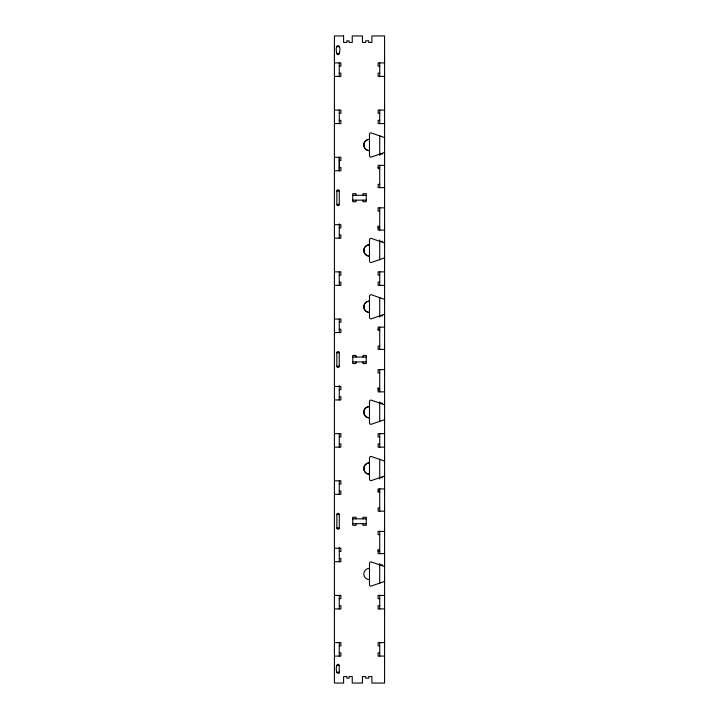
<?xml version="1.0" encoding="UTF-8"?>
<svg xmlns="http://www.w3.org/2000/svg" width="719" height="719" viewBox="0 0 719 719"><rect width="100%" height="100%" fill="white"/><g stroke="black" fill="none" stroke-linecap="round" stroke-linejoin="round"><path stroke-width="1.08" d="M339.278 170.763L339.278 157.281M339.278 672.463C336.15 676.3 335.647 666.899 336.852 665.524A1.213 1.213 0 0 1 338.065 664.311A1.213 1.213 0 0 1 339.278 665.524L339.278 673.074M336.447 46.735L339.278 46.735M336.447 53.476L339.278 53.476C342.235 42.933 333.886 42.933 336.852 53.476A1.213 1.213 0 0 0 338.065 54.689A1.213 1.213 0 0 0 339.278 53.476M334.425 62.913L340.896 62.913L340.896 66.148L339.278 66.148M384.575 62.913L378.104 62.913L378.104 66.148L379.722 66.148M339.278 73.158L340.896 73.158L340.896 76.394L334.425 76.394M379.722 73.158L378.104 73.158L378.104 76.394L384.575 76.394M334.425 110.097L340.896 110.097L340.896 113.332L339.278 113.332M384.575 110.097L378.104 110.097L378.104 113.332L379.722 113.332M339.278 120.343L340.896 120.343L340.896 123.578L334.425 123.578M379.722 120.343L378.104 120.343L378.104 123.578L384.575 123.578M379.722 154.046L382.634 154.046M334.425 157.281L340.896 157.281L340.896 160.517L339.278 160.517M384.575 165.37L378.104 165.37L378.104 168.606L379.722 168.606M339.278 167.527L340.896 167.527L340.896 170.763L334.425 170.763M378.104 167.527L379.722 167.527M379.722 184.379L378.104 184.379L378.104 187.614L384.575 187.614M336.852 190.984L339.278 190.984L339.278 204.466A1.213 1.213 0 0 1 338.065 205.679A1.213 1.213 0 0 1 336.852 204.466L336.852 190.984A1.213 1.213 0 0 1 338.065 189.771A1.213 1.213 0 0 1 339.278 190.984M352.759 195.298L366.241 195.298M352.759 200.152L366.241 200.152M336.852 204.466L339.278 204.466M384.575 207.836L378.104 207.836L378.104 211.071L379.722 211.071M334.425 224.688L340.896 224.688L340.896 227.923L339.278 227.923M378.104 226.845L379.722 226.845M378.104 227.923L379.722 227.923M384.575 230.08L378.104 230.08L378.104 225.766M339.278 234.933L340.896 234.933L340.896 238.169L334.425 238.169M379.722 241.404L382.634 241.404M334.425 271.872L340.896 271.872L340.896 275.107L339.278 275.107M384.575 271.872L378.104 271.872L378.104 275.107L379.722 275.107M339.278 282.118L340.896 282.118L340.896 285.353L334.425 285.353M379.722 282.118L378.104 282.118L378.104 285.353L384.575 285.353M379.722 315.821L382.634 315.821M334.425 319.056L340.896 319.056L340.896 322.292L339.278 322.292M384.575 327.145L378.104 327.145L378.104 330.381L379.722 330.381M339.278 329.302L340.896 329.302L340.896 332.538L334.425 332.538M378.104 329.302L379.722 329.302M379.722 346.154L378.104 346.154L378.104 349.389L384.575 349.389M336.852 352.759L339.278 352.759L339.278 366.241A1.213 1.213 0 0 1 338.065 367.454A1.213 1.213 0 0 1 336.852 366.241L336.852 352.759A1.213 1.213 0 0 1 338.065 351.546A1.213 1.213 0 0 1 339.278 352.759M352.759 357.073L366.241 357.073M352.759 361.927L366.241 361.927M336.852 366.241L339.278 366.241M384.575 369.611L378.104 369.611L378.104 372.846L379.722 372.846M334.425 386.463L340.896 386.463L340.896 389.698L339.278 389.698M378.104 388.62L379.722 388.62M378.104 389.698L379.722 389.698M384.575 391.855L378.104 391.855L378.104 387.541M339.278 396.708L340.896 396.708L340.896 399.944L334.425 399.944M379.722 403.179L382.634 403.179M334.425 433.647L340.896 433.647L340.896 436.882L339.278 436.882M384.575 433.647L378.104 433.647L378.104 436.882L379.722 436.882M339.278 443.893L340.896 443.893L340.896 447.128L334.425 447.128M379.722 443.893L378.104 443.893L378.104 447.128L384.575 447.128M379.722 477.596L382.634 477.596M334.425 480.831L340.896 480.831L340.896 484.067L339.278 484.067M384.575 488.92L378.104 488.92L378.104 492.156L379.722 492.156M339.278 491.077L340.896 491.077L340.896 494.312L334.425 494.312M378.104 491.077L379.722 491.077M379.722 507.929L378.104 507.929L378.104 511.164L384.575 511.164M336.852 514.534L339.278 514.534L339.278 528.016A1.213 1.213 0 0 1 338.065 529.229A1.213 1.213 0 0 1 336.852 528.016L336.852 514.534A1.213 1.213 0 0 1 338.065 513.321A1.213 1.213 0 0 1 339.278 514.534M352.759 518.848L366.241 518.848M352.759 523.702L366.241 523.702M336.852 528.016L339.278 528.016M384.575 531.386L378.104 531.386L378.104 534.621L379.722 534.621M334.425 548.238L340.896 548.238L340.896 551.473L339.278 551.473M378.104 550.394L379.722 550.394M378.104 551.473L379.722 551.473M384.575 553.63L378.104 553.63L378.104 549.316M339.278 558.483L340.896 558.483L340.896 561.719L334.425 561.719M379.722 564.954L382.634 564.954M334.425 595.422L340.896 595.422L340.896 598.657L339.278 598.657M384.575 595.422L378.104 595.422L378.104 598.657L379.722 598.657M339.278 605.668L340.896 605.668L340.896 608.903L334.425 608.903M379.722 605.668L378.104 605.668L378.104 608.903L384.575 608.903M334.425 642.606L340.896 642.606L340.896 645.842L339.278 645.842M384.575 642.606L378.104 642.606L378.104 645.842L379.722 645.842M339.278 652.852L340.896 652.852L340.896 656.088L334.425 656.088M379.722 652.852L378.104 652.852L378.104 656.088L384.575 656.088M336.447 665.524L339.278 665.524M336.447 672.265L339.278 672.265M379.722 62.913L379.722 76.87M379.722 109.962L379.722 123.713M379.722 135.532L379.722 155.448M379.722 165.334L379.722 187.749M379.722 207.701L379.722 230.116M379.722 240.002L379.722 259.918M379.722 271.737L379.722 285.488M379.722 297.307L379.722 317.223M379.722 327.109L379.722 349.524M379.722 369.476L379.722 391.891M379.722 401.777L379.722 421.694M379.722 433.512L379.722 447.263M379.722 459.082L379.722 478.998M379.722 488.884L379.722 511.299M379.722 531.251L379.722 553.666M379.722 563.552L379.722 583.469M379.722 595.287L379.722 609.038M379.722 642.13L379.722 656.088M363.014 195.298L363.014 193.681L366.25 193.681L366.25 201.769L363.014 201.769L363.014 200.152M363.014 357.073L363.014 355.456L366.25 355.456L366.25 363.544L363.014 363.544L363.014 361.927M363.014 518.848L363.014 517.231L366.25 517.231L366.25 525.319L363.014 525.319L363.014 523.702M356.004 195.298L356.004 193.681L352.768 193.681L352.768 201.769L356.004 201.769L356.004 200.152M356.004 357.073L356.004 355.456L352.768 355.456L352.768 363.544L356.004 363.544L356.004 361.927M356.004 518.848L356.004 517.231L352.768 517.231L352.768 525.319L356.004 525.319L356.004 523.702M339.278 62.913L339.278 76.87M339.278 109.962L339.278 123.713M339.278 157.641L339.278 170.834M339.278 223.852L339.278 238.169M339.278 271.737L339.278 285.488M339.278 319.056L339.278 332.609M339.278 385.627L339.278 399.944M339.278 433.512L339.278 447.263M339.278 480.831L339.278 494.384M339.278 547.402L339.278 561.89M339.278 595.287L339.278 609.038M339.278 642.13L339.278 656.088M384.575 137.491A1.618 1.618 0 0 1 384.108 137.428L371.094 132.871A1.618 1.618 0 0 0 369.476 134.489L369.476 155.52A1.618 1.618 0 0 0 371.094 157.137L384.108 152.581A1.627 1.627 0 0 1 384.575 152.509M384.575 581.509A1.618 1.618 0 0 0 384.108 581.572L371.094 586.129A1.618 1.618 0 0 1 369.476 584.511L369.476 563.48A1.618 1.618 0 0 1 371.094 561.863L384.108 566.419A1.627 1.627 0 0 0 384.575 566.491M369.476 579.658A5.662 5.662 0 0 1 363.814 573.996A5.662 5.662 0 0 1 369.476 568.334M384.575 476.059A1.627 1.627 0 0 0 384.108 476.131L371.094 480.687A1.618 1.618 0 0 1 369.476 479.07L369.476 458.039A1.618 1.618 0 0 1 371.094 456.421L384.108 460.978A1.618 1.618 0 0 0 384.575 461.041M384.575 419.734A1.627 1.627 0 0 0 384.108 419.797L371.094 424.354A1.618 1.618 0 0 1 369.476 422.736L369.476 401.705A1.618 1.618 0 0 1 371.094 400.088L384.108 404.644A1.618 1.618 0 0 0 384.575 404.716M384.575 314.284A1.627 1.627 0 0 0 384.108 314.356L371.094 318.912A1.618 1.618 0 0 1 369.476 317.295L369.476 296.264A1.618 1.618 0 0 1 371.094 294.646L384.108 299.203A1.618 1.618 0 0 0 384.575 299.266M384.575 257.959A1.627 1.627 0 0 0 384.108 258.022L371.094 262.579A1.618 1.618 0 0 1 369.476 260.961L369.476 239.93A1.618 1.618 0 0 1 371.094 238.313L384.108 242.869A1.618 1.618 0 0 0 384.575 242.941M343.592 35.95L334.425 35.95L334.425 683.05L343.592 683.05L343.592 676.579L346.828 676.579L346.828 678.197L349.012 678.197L349.012 676.579L352.247 676.579L352.247 683.05L362.466 683.05L362.466 676.579L365.701 676.579L365.701 678.197L368.667 678.197L368.667 676.579L371.903 676.579L371.903 683.05L384.575 683.05L384.575 35.95L371.903 35.95L371.903 42.421L368.667 42.421L368.667 40.803L365.701 40.803L365.701 42.421L362.466 42.421L362.466 35.95L352.247 35.95L352.247 42.421L349.012 42.421L349.012 40.803L346.828 40.803L346.828 42.421L343.592 42.421L343.592 35.95M363.814 145.004A5.662 5.662 0 0 0 369.476 150.666A5.662 5.662 0 0 1 363.814 145.004A5.662 5.662 0 0 1 369.476 139.342A5.662 5.662 0 0 0 363.814 145.004M363.814 468.554A5.662 5.662 0 0 0 369.476 474.216A5.662 5.662 0 0 1 363.814 468.554A5.662 5.662 0 0 1 369.476 462.892A5.662 5.662 0 0 0 363.814 468.554M363.814 412.221A5.662 5.662 0 0 0 369.476 417.883A5.662 5.662 0 0 1 363.814 412.221A5.662 5.662 0 0 1 369.476 406.559A5.662 5.662 0 0 0 363.814 412.221M363.814 306.779A5.662 5.662 0 0 0 369.476 312.441A5.662 5.662 0 0 1 363.814 306.779A5.662 5.662 0 0 1 369.476 301.117A5.662 5.662 0 0 0 363.814 306.779M363.814 250.446A5.662 5.662 0 0 0 369.476 256.108A5.662 5.662 0 0 1 363.814 250.446A5.662 5.662 0 0 1 369.476 244.784A5.662 5.662 0 0 0 363.814 250.446"/></g></svg>
